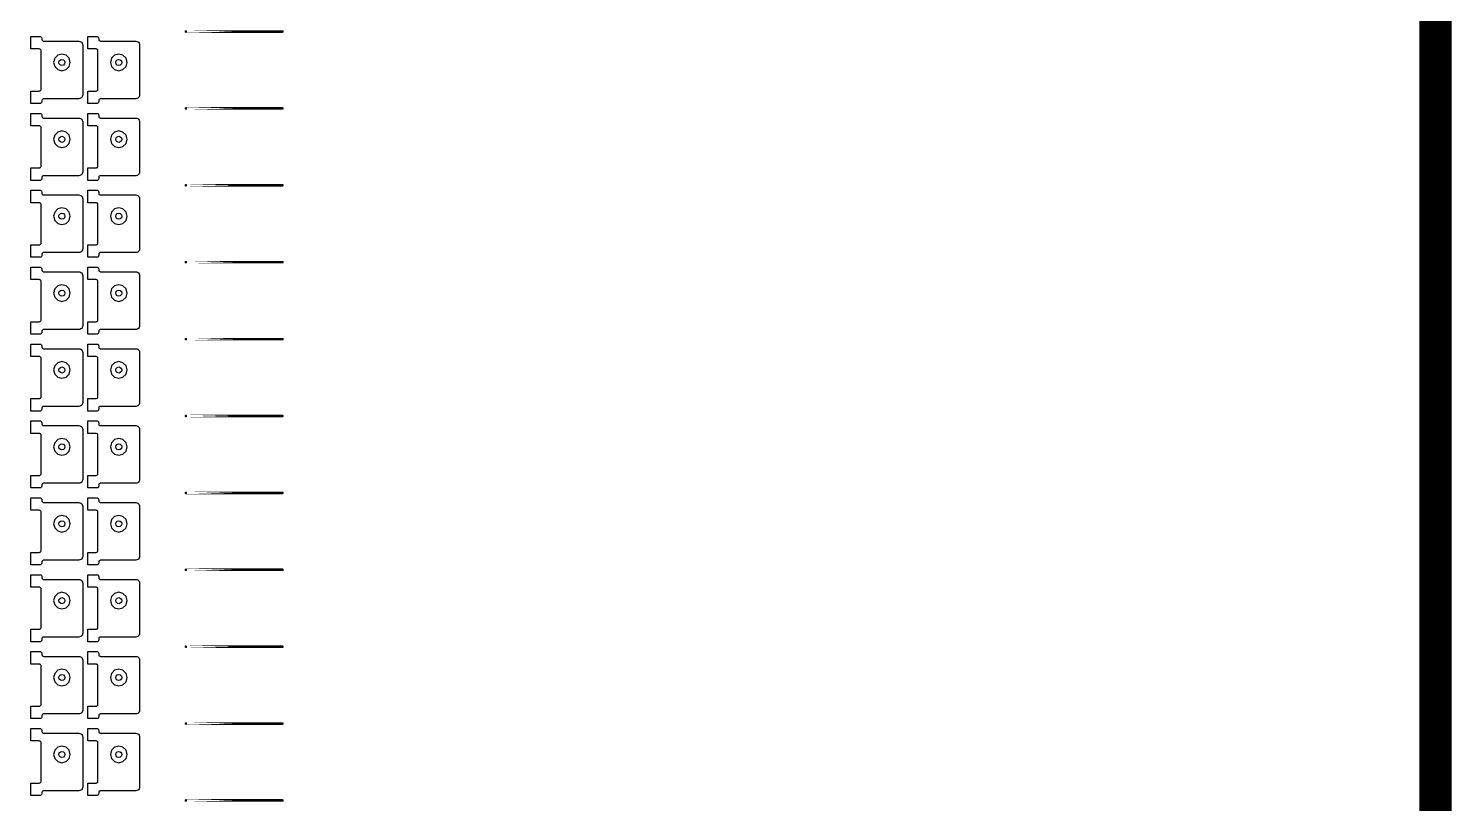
# Model space of a CAD drawing. Extents: x 11 to 212, y 11 to 212.
# Drawn here: x 167.51 to 211.7, y 111.1 to 135.18 of the extents above; entities that cross this region are included whole.
import ezdxf

# ---------------------------------------------------------------- set-up
doc = ezdxf.new("R2010")
doc.units = 0
doc.layers.get('0').update_dxf_attribs({"linetype": 'continuous'})
doc.layers.add('G', color=7, linetype='continuous')

# ---------------------------------------------------------------- blocks, each defined once
blk = doc.blocks.new('cutlineendpoint')
at = {"const_width": 0.04}
blk.add_lwpolyline([(-0.02, 0, 1), (0.02, 0, 1)], format="xyb", close=True, dxfattribs=at)

msp = doc.modelspace()

# ---------------------------------------------------------------- linework, layer by layer
at = {"layer": 'G'}
for points, const_width in [([(11.2, 211.2), (211.2, 211.2), (211.2, 11.2), (11.2, 11.2)], 1), ([(172.4, 135.082), (175.4, 135.082)], 0.08), ([(172.4, 132.694), (175.4, 132.694)], 0.08), ([(172.4, 130.306), (175.4, 130.306)], 0.08), ([(172.4, 127.918), (175.4, 127.918)], 0.08), ([(172.4, 125.529), (175.4, 125.529)], 0.08), ([(172.4, 123.141), (175.4, 123.141)], 0.08), ([(172.4, 120.753), (175.4, 120.753)], 0.08), ([(172.4, 118.365), (175.4, 118.365)], 0.08), ([(172.4, 115.976), (175.4, 115.976)], 0.08), ([(172.4, 113.588), (175.4, 113.588)], 0.08), ([(172.4, 111.2), (175.4, 111.2)], 0.08)]:
    msp.add_lwpolyline(points, close=True, dxfattribs=dict(at, const_width=const_width))
for points in [[(167.847, 133.235), (167.862, 133.237), (167.876, 133.243), (167.889, 133.253), (167.898, 133.265), (167.904, 133.279), (167.906, 133.294), (167.906, 134.482), (167.904, 134.498), (167.898, 134.512), (167.889, 134.524), (167.876, 134.533), (167.862, 134.539), (167.847, 134.541), (167.591, 134.541), (167.591, 134.929), (167.871, 134.929), (167.886, 134.927), (167.9, 134.922), (167.912, 134.912), (167.922, 134.9), (167.927, 134.886), (167.929, 134.871), (167.929, 134.841), (167.931, 134.826), (167.937, 134.812), (167.947, 134.8), (167.959, 134.79), (167.973, 134.784), (167.988, 134.782), (169.082, 134.782), (169.113, 134.778), (169.141, 134.767), (169.166, 134.748), (169.184, 134.724), (169.196, 134.695), (169.2, 134.665), (169.2, 133.112), (169.196, 133.081), (169.184, 133.053), (169.166, 133.029), (169.141, 133.01), (169.113, 132.998), (169.082, 132.994), (167.988, 132.994), (167.973, 132.992), (167.959, 132.986), (167.947, 132.977), (167.937, 132.965), (167.931, 132.951), (167.929, 132.935), (167.929, 132.906), (167.927, 132.891), (167.922, 132.876), (167.912, 132.864), (167.9, 132.855), (167.886, 132.849), (167.871, 132.847), (167.591, 132.847), (167.591, 133.235)], [(169.612, 133.235), (169.627, 133.237), (169.641, 133.243), (169.653, 133.253), (169.663, 133.265), (169.669, 133.279), (169.671, 133.294), (169.671, 134.482), (169.669, 134.498), (169.663, 134.512), (169.653, 134.524), (169.641, 134.533), (169.627, 134.539), (169.612, 134.541), (169.355, 134.541), (169.355, 134.929), (169.635, 134.929), (169.651, 134.927), (169.665, 134.922), (169.677, 134.912), (169.686, 134.9), (169.692, 134.886), (169.694, 134.871), (169.694, 134.841), (169.696, 134.826), (169.702, 134.812), (169.711, 134.8), (169.724, 134.79), (169.738, 134.784), (169.753, 134.782), (170.847, 134.782), (170.878, 134.778), (170.906, 134.767), (170.93, 134.748), (170.949, 134.724), (170.961, 134.695), (170.965, 134.665), (170.965, 133.112), (170.961, 133.081), (170.949, 133.053), (170.93, 133.029), (170.906, 133.01), (170.878, 132.998), (170.847, 132.994), (169.753, 132.994), (169.738, 132.992), (169.724, 132.986), (169.711, 132.977), (169.702, 132.965), (169.696, 132.951), (169.694, 132.935), (169.694, 132.906), (169.692, 132.891), (169.686, 132.876), (169.677, 132.864), (169.665, 132.855), (169.651, 132.849), (169.635, 132.847), (169.355, 132.847), (169.355, 133.235)], [(168.777, 133.994), (168.812, 134.124), (168.777, 134.253), (168.682, 134.348), (168.553, 134.382), (168.424, 134.348), (168.329, 134.253), (168.294, 134.124), (168.329, 133.994), (168.424, 133.899), (168.553, 133.865), (168.682, 133.899)], [(170.542, 133.994), (170.576, 134.124), (170.542, 134.253), (170.447, 134.348), (170.318, 134.382), (170.188, 134.348), (170.093, 134.253), (170.059, 134.124), (170.093, 133.994), (170.188, 133.899), (170.318, 133.865), (170.447, 133.899)], [(168.647, 134.124), (168.634, 134.076), (168.6, 134.042), (168.553, 134.029), (168.506, 134.042), (168.471, 134.076), (168.459, 134.124), (168.471, 134.171), (168.506, 134.205), (168.553, 134.218), (168.6, 134.205), (168.634, 134.171)], [(170.412, 134.124), (170.399, 134.076), (170.365, 134.042), (170.318, 134.029), (170.271, 134.042), (170.236, 134.076), (170.224, 134.124), (170.236, 134.171), (170.271, 134.205), (170.318, 134.218), (170.365, 134.205), (170.399, 134.171)], [(167.847, 130.847), (167.862, 130.849), (167.876, 130.855), (167.889, 130.864), (167.898, 130.876), (167.904, 130.891), (167.906, 130.906), (167.906, 132.094), (167.904, 132.109), (167.898, 132.124), (167.889, 132.136), (167.876, 132.145), (167.862, 132.151), (167.847, 132.153), (167.591, 132.153), (167.591, 132.541), (167.871, 132.541), (167.886, 132.539), (167.9, 132.533), (167.912, 132.524), (167.922, 132.512), (167.927, 132.498), (167.929, 132.482), (167.929, 132.453), (167.931, 132.438), (167.937, 132.424), (167.947, 132.411), (167.959, 132.402), (167.973, 132.396), (167.988, 132.394), (169.082, 132.394), (169.113, 132.39), (169.141, 132.378), (169.166, 132.36), (169.184, 132.335), (169.196, 132.307), (169.2, 132.276), (169.2, 130.724), (169.196, 130.693), (169.184, 130.665), (169.166, 130.64), (169.141, 130.622), (169.113, 130.61), (169.082, 130.606), (167.988, 130.606), (167.973, 130.604), (167.959, 130.598), (167.947, 130.589), (167.937, 130.576), (167.931, 130.562), (167.929, 130.547), (167.929, 130.518), (167.927, 130.502), (167.922, 130.488), (167.912, 130.476), (167.9, 130.467), (167.886, 130.461), (167.871, 130.459), (167.591, 130.459), (167.591, 130.847)], [(169.612, 130.847), (169.627, 130.849), (169.641, 130.855), (169.653, 130.864), (169.663, 130.876), (169.669, 130.891), (169.671, 130.906), (169.671, 132.094), (169.669, 132.109), (169.663, 132.124), (169.653, 132.136), (169.641, 132.145), (169.627, 132.151), (169.612, 132.153), (169.355, 132.153), (169.355, 132.541), (169.635, 132.541), (169.651, 132.539), (169.665, 132.533), (169.677, 132.524), (169.686, 132.512), (169.692, 132.498), (169.694, 132.482), (169.694, 132.453), (169.696, 132.438), (169.702, 132.424), (169.711, 132.411), (169.724, 132.402), (169.738, 132.396), (169.753, 132.394), (170.847, 132.394), (170.878, 132.39), (170.906, 132.378), (170.93, 132.36), (170.949, 132.335), (170.961, 132.307), (170.965, 132.276), (170.965, 130.724), (170.961, 130.693), (170.949, 130.665), (170.93, 130.64), (170.906, 130.622), (170.878, 130.61), (170.847, 130.606), (169.753, 130.606), (169.738, 130.604), (169.724, 130.598), (169.711, 130.589), (169.702, 130.576), (169.696, 130.562), (169.694, 130.547), (169.694, 130.518), (169.692, 130.502), (169.686, 130.488), (169.677, 130.476), (169.665, 130.467), (169.651, 130.461), (169.635, 130.459), (169.355, 130.459), (169.355, 130.847)], [(168.777, 131.606), (168.812, 131.735), (168.777, 131.865), (168.682, 131.959), (168.553, 131.994), (168.424, 131.959), (168.329, 131.865), (168.294, 131.735), (168.329, 131.606), (168.424, 131.511), (168.553, 131.476), (168.682, 131.511)], [(168.647, 131.735), (168.634, 131.688), (168.6, 131.654), (168.553, 131.641), (168.506, 131.654), (168.471, 131.688), (168.459, 131.735), (168.471, 131.782), (168.506, 131.817), (168.553, 131.829), (168.6, 131.817), (168.634, 131.782)], [(170.542, 131.606), (170.576, 131.735), (170.542, 131.865), (170.447, 131.959), (170.318, 131.994), (170.188, 131.959), (170.093, 131.865), (170.059, 131.735), (170.093, 131.606), (170.188, 131.511), (170.318, 131.476), (170.447, 131.511)], [(170.412, 131.735), (170.399, 131.688), (170.365, 131.654), (170.318, 131.641), (170.271, 131.654), (170.236, 131.688), (170.224, 131.735), (170.236, 131.782), (170.271, 131.817), (170.318, 131.829), (170.365, 131.817), (170.399, 131.782)], [(167.847, 128.459), (167.862, 128.461), (167.876, 128.467), (167.889, 128.476), (167.898, 128.488), (167.904, 128.502), (167.906, 128.518), (167.906, 129.706), (167.904, 129.721), (167.898, 129.735), (167.889, 129.747), (167.876, 129.757), (167.862, 129.763), (167.847, 129.765), (167.591, 129.765), (167.591, 130.153), (167.871, 130.153), (167.886, 130.151), (167.9, 130.145), (167.912, 130.136), (167.922, 130.124), (167.927, 130.109), (167.929, 130.094), (167.929, 130.065), (167.931, 130.049), (167.937, 130.035), (167.947, 130.023), (167.959, 130.014), (167.973, 130.008), (167.988, 130.006), (169.082, 130.006), (169.113, 130.002), (169.141, 129.99), (169.166, 129.971), (169.184, 129.947), (169.196, 129.919), (169.2, 129.888), (169.2, 128.335), (169.196, 128.305), (169.184, 128.276), (169.166, 128.252), (169.141, 128.233), (169.113, 128.222), (169.082, 128.218), (167.988, 128.218), (167.973, 128.216), (167.959, 128.21), (167.947, 128.2), (167.937, 128.188), (167.931, 128.174), (167.929, 128.159), (167.929, 128.129), (167.927, 128.114), (167.922, 128.1), (167.912, 128.088), (167.9, 128.078), (167.886, 128.073), (167.871, 128.071), (167.591, 128.071), (167.591, 128.459)], [(169.612, 128.459), (169.627, 128.461), (169.641, 128.467), (169.653, 128.476), (169.663, 128.488), (169.669, 128.502), (169.671, 128.518), (169.671, 129.706), (169.669, 129.721), (169.663, 129.735), (169.653, 129.747), (169.641, 129.757), (169.627, 129.763), (169.612, 129.765), (169.355, 129.765), (169.355, 130.153), (169.635, 130.153), (169.651, 130.151), (169.665, 130.145), (169.677, 130.136), (169.686, 130.124), (169.692, 130.109), (169.694, 130.094), (169.694, 130.065), (169.696, 130.049), (169.702, 130.035), (169.711, 130.023), (169.724, 130.014), (169.738, 130.008), (169.753, 130.006), (170.847, 130.006), (170.878, 130.002), (170.906, 129.99), (170.93, 129.971), (170.949, 129.947), (170.961, 129.919), (170.965, 129.888), (170.965, 128.335), (170.961, 128.305), (170.949, 128.276), (170.93, 128.252), (170.906, 128.233), (170.878, 128.222), (170.847, 128.218), (169.753, 128.218), (169.738, 128.216), (169.724, 128.21), (169.711, 128.2), (169.702, 128.188), (169.696, 128.174), (169.694, 128.159), (169.694, 128.129), (169.692, 128.114), (169.686, 128.1), (169.677, 128.088), (169.665, 128.078), (169.651, 128.073), (169.635, 128.071), (169.355, 128.071), (169.355, 128.459)], [(168.777, 129.218), (168.812, 129.347), (168.777, 129.476), (168.682, 129.571), (168.553, 129.606), (168.424, 129.571), (168.329, 129.476), (168.294, 129.347), (168.329, 129.218), (168.424, 129.123), (168.553, 129.088), (168.682, 129.123)], [(170.542, 129.218), (170.576, 129.347), (170.542, 129.476), (170.447, 129.571), (170.318, 129.606), (170.188, 129.571), (170.093, 129.476), (170.059, 129.347), (170.093, 129.218), (170.188, 129.123), (170.318, 129.088), (170.447, 129.123)], [(168.647, 129.347), (168.634, 129.3), (168.6, 129.266), (168.553, 129.253), (168.506, 129.266), (168.471, 129.3), (168.459, 129.347), (168.471, 129.394), (168.506, 129.429), (168.553, 129.441), (168.6, 129.429), (168.634, 129.394)], [(170.412, 129.347), (170.399, 129.3), (170.365, 129.266), (170.318, 129.253), (170.271, 129.266), (170.236, 129.3), (170.224, 129.347), (170.236, 129.394), (170.271, 129.429), (170.318, 129.441), (170.365, 129.429), (170.399, 129.394)], [(167.847, 126.071), (167.862, 126.073), (167.876, 126.078), (167.889, 126.088), (167.898, 126.1), (167.904, 126.114), (167.906, 126.129), (167.906, 127.318), (167.904, 127.333), (167.898, 127.347), (167.889, 127.359), (167.876, 127.369), (167.862, 127.374), (167.847, 127.376), (167.591, 127.376), (167.591, 127.765), (167.871, 127.765), (167.886, 127.763), (167.9, 127.757), (167.912, 127.747), (167.922, 127.735), (167.927, 127.721), (167.929, 127.706), (167.929, 127.676), (167.931, 127.661), (167.937, 127.647), (167.947, 127.635), (167.959, 127.626), (167.973, 127.62), (167.988, 127.618), (169.082, 127.618), (169.113, 127.614), (169.141, 127.602), (169.166, 127.583), (169.184, 127.559), (169.196, 127.53), (169.2, 127.5), (169.2, 125.947), (169.196, 125.917), (169.184, 125.888), (169.166, 125.864), (169.141, 125.845), (169.113, 125.833), (169.082, 125.829), (167.988, 125.829), (167.973, 125.827), (167.959, 125.822), (167.947, 125.812), (167.937, 125.8), (167.931, 125.786), (167.929, 125.771), (167.929, 125.741), (167.927, 125.726), (167.922, 125.712), (167.912, 125.7), (167.9, 125.69), (167.886, 125.684), (167.871, 125.682), (167.591, 125.682), (167.591, 126.071)], [(169.612, 126.071), (169.627, 126.073), (169.641, 126.078), (169.653, 126.088), (169.663, 126.1), (169.669, 126.114), (169.671, 126.129), (169.671, 127.318), (169.669, 127.333), (169.663, 127.347), (169.653, 127.359), (169.641, 127.369), (169.627, 127.374), (169.612, 127.376), (169.355, 127.376), (169.355, 127.765), (169.635, 127.765), (169.651, 127.763), (169.665, 127.757), (169.677, 127.747), (169.686, 127.735), (169.692, 127.721), (169.694, 127.706), (169.694, 127.676), (169.696, 127.661), (169.702, 127.647), (169.711, 127.635), (169.724, 127.626), (169.738, 127.62), (169.753, 127.618), (170.847, 127.618), (170.878, 127.614), (170.906, 127.602), (170.93, 127.583), (170.949, 127.559), (170.961, 127.53), (170.965, 127.5), (170.965, 125.947), (170.961, 125.917), (170.949, 125.888), (170.93, 125.864), (170.906, 125.845), (170.878, 125.833), (170.847, 125.829), (169.753, 125.829), (169.738, 125.827), (169.724, 125.822), (169.711, 125.812), (169.702, 125.8), (169.696, 125.786), (169.694, 125.771), (169.694, 125.741), (169.692, 125.726), (169.686, 125.712), (169.677, 125.7), (169.665, 125.69), (169.651, 125.684), (169.635, 125.682), (169.355, 125.682), (169.355, 126.071)], [(168.777, 126.829), (168.812, 126.959), (168.777, 127.088), (168.682, 127.183), (168.553, 127.218), (168.424, 127.183), (168.329, 127.088), (168.294, 126.959), (168.329, 126.829), (168.424, 126.735), (168.553, 126.7), (168.682, 126.735)], [(168.647, 126.959), (168.634, 126.912), (168.6, 126.877), (168.553, 126.865), (168.506, 126.877), (168.471, 126.912), (168.459, 126.959), (168.471, 127.006), (168.506, 127.04), (168.553, 127.053), (168.6, 127.04), (168.634, 127.006)], [(170.542, 126.829), (170.576, 126.959), (170.542, 127.088), (170.447, 127.183), (170.318, 127.218), (170.188, 127.183), (170.093, 127.088), (170.059, 126.959), (170.093, 126.829), (170.188, 126.735), (170.318, 126.7), (170.447, 126.735)], [(170.412, 126.959), (170.399, 126.912), (170.365, 126.877), (170.318, 126.865), (170.271, 126.877), (170.236, 126.912), (170.224, 126.959), (170.236, 127.006), (170.271, 127.04), (170.318, 127.053), (170.365, 127.04), (170.399, 127.006)], [(167.847, 123.682), (167.862, 123.684), (167.876, 123.69), (167.889, 123.7), (167.898, 123.712), (167.904, 123.726), (167.906, 123.741), (167.906, 124.929), (167.904, 124.945), (167.898, 124.959), (167.889, 124.971), (167.876, 124.98), (167.862, 124.986), (167.847, 124.988), (167.591, 124.988), (167.591, 125.376), (167.871, 125.376), (167.886, 125.374), (167.9, 125.369), (167.912, 125.359), (167.922, 125.347), (167.927, 125.333), (167.929, 125.318), (167.929, 125.288), (167.931, 125.273), (167.937, 125.259), (167.947, 125.247), (167.959, 125.237), (167.973, 125.231), (167.988, 125.229), (169.082, 125.229), (169.113, 125.225), (169.141, 125.214), (169.166, 125.195), (169.184, 125.171), (169.196, 125.142), (169.2, 125.112), (169.2, 123.559), (169.196, 123.528), (169.184, 123.5), (169.166, 123.476), (169.141, 123.457), (169.113, 123.445), (169.082, 123.441), (167.988, 123.441), (167.973, 123.439), (167.959, 123.433), (167.947, 123.424), (167.937, 123.412), (167.931, 123.398), (167.929, 123.382), (167.929, 123.353), (167.927, 123.338), (167.922, 123.324), (167.912, 123.311), (167.9, 123.302), (167.886, 123.296), (167.871, 123.294), (167.591, 123.294), (167.591, 123.682)], [(169.612, 123.682), (169.627, 123.684), (169.641, 123.69), (169.653, 123.7), (169.663, 123.712), (169.669, 123.726), (169.671, 123.741), (169.671, 124.929), (169.669, 124.945), (169.663, 124.959), (169.653, 124.971), (169.641, 124.98), (169.627, 124.986), (169.612, 124.988), (169.355, 124.988), (169.355, 125.376), (169.635, 125.376), (169.651, 125.374), (169.665, 125.369), (169.677, 125.359), (169.686, 125.347), (169.692, 125.333), (169.694, 125.318), (169.694, 125.288), (169.696, 125.273), (169.702, 125.259), (169.711, 125.247), (169.724, 125.237), (169.738, 125.231), (169.753, 125.229), (170.847, 125.229), (170.878, 125.225), (170.906, 125.214), (170.93, 125.195), (170.949, 125.171), (170.961, 125.142), (170.965, 125.112), (170.965, 123.559), (170.961, 123.528), (170.949, 123.5), (170.93, 123.476), (170.906, 123.457), (170.878, 123.445), (170.847, 123.441), (169.753, 123.441), (169.738, 123.439), (169.724, 123.433), (169.711, 123.424), (169.702, 123.412), (169.696, 123.398), (169.694, 123.382), (169.694, 123.353), (169.692, 123.338), (169.686, 123.324), (169.677, 123.311), (169.665, 123.302), (169.651, 123.296), (169.635, 123.294), (169.355, 123.294), (169.355, 123.682)], [(168.777, 124.441), (168.812, 124.571), (168.777, 124.7), (168.682, 124.795), (168.553, 124.829), (168.424, 124.795), (168.329, 124.7), (168.294, 124.571), (168.329, 124.441), (168.424, 124.346), (168.553, 124.312), (168.682, 124.346)], [(168.647, 124.571), (168.634, 124.524), (168.6, 124.489), (168.553, 124.476), (168.506, 124.489), (168.471, 124.524), (168.459, 124.571), (168.471, 124.618), (168.506, 124.652), (168.553, 124.665), (168.6, 124.652), (168.634, 124.618)], [(170.542, 124.441), (170.576, 124.571), (170.542, 124.7), (170.447, 124.795), (170.318, 124.829), (170.188, 124.795), (170.093, 124.7), (170.059, 124.571), (170.093, 124.441), (170.188, 124.346), (170.318, 124.312), (170.447, 124.346)], [(170.412, 124.571), (170.399, 124.524), (170.365, 124.489), (170.318, 124.476), (170.271, 124.489), (170.236, 124.524), (170.224, 124.571), (170.236, 124.618), (170.271, 124.652), (170.318, 124.665), (170.365, 124.652), (170.399, 124.618)], [(167.847, 121.294), (167.862, 121.296), (167.876, 121.302), (167.889, 121.311), (167.898, 121.324), (167.904, 121.338), (167.906, 121.353), (167.906, 122.541), (167.904, 122.556), (167.898, 122.571), (167.889, 122.583), (167.876, 122.592), (167.862, 122.598), (167.847, 122.6), (167.591, 122.6), (167.591, 122.988), (167.871, 122.988), (167.886, 122.986), (167.9, 122.98), (167.912, 122.971), (167.922, 122.959), (167.927, 122.945), (167.929, 122.929), (167.929, 122.9), (167.931, 122.885), (167.937, 122.871), (167.947, 122.858), (167.959, 122.849), (167.973, 122.843), (167.988, 122.841), (169.082, 122.841), (169.113, 122.837), (169.141, 122.825), (169.166, 122.807), (169.184, 122.782), (169.196, 122.754), (169.2, 122.724), (169.2, 121.171), (169.196, 121.14), (169.184, 121.112), (169.166, 121.087), (169.141, 121.069), (169.113, 121.057), (169.082, 121.053), (167.988, 121.053), (167.973, 121.051), (167.959, 121.045), (167.947, 121.036), (167.937, 121.024), (167.931, 121.009), (167.929, 120.994), (167.929, 120.965), (167.927, 120.949), (167.922, 120.935), (167.912, 120.923), (167.9, 120.914), (167.886, 120.908), (167.871, 120.906), (167.591, 120.906), (167.591, 121.294)], [(169.612, 121.294), (169.627, 121.296), (169.641, 121.302), (169.653, 121.311), (169.663, 121.324), (169.669, 121.338), (169.671, 121.353), (169.671, 122.541), (169.669, 122.556), (169.663, 122.571), (169.653, 122.583), (169.641, 122.592), (169.627, 122.598), (169.612, 122.6), (169.355, 122.6), (169.355, 122.988), (169.635, 122.988), (169.651, 122.986), (169.665, 122.98), (169.677, 122.971), (169.686, 122.959), (169.692, 122.945), (169.694, 122.929), (169.694, 122.9), (169.696, 122.885), (169.702, 122.871), (169.711, 122.858), (169.724, 122.849), (169.738, 122.843), (169.753, 122.841), (170.847, 122.841), (170.878, 122.837), (170.906, 122.825), (170.93, 122.807), (170.949, 122.782), (170.961, 122.754), (170.965, 122.724), (170.965, 121.171), (170.961, 121.14), (170.949, 121.112), (170.93, 121.087), (170.906, 121.069), (170.878, 121.057), (170.847, 121.053), (169.753, 121.053), (169.738, 121.051), (169.724, 121.045), (169.711, 121.036), (169.702, 121.024), (169.696, 121.009), (169.694, 120.994), (169.694, 120.965), (169.692, 120.949), (169.686, 120.935), (169.677, 120.923), (169.665, 120.914), (169.651, 120.908), (169.635, 120.906), (169.355, 120.906), (169.355, 121.294)], [(168.777, 122.053), (168.812, 122.182), (168.777, 122.312), (168.682, 122.407), (168.553, 122.441), (168.424, 122.407), (168.329, 122.312), (168.294, 122.182), (168.329, 122.053), (168.424, 121.958), (168.553, 121.924), (168.682, 121.958)], [(170.542, 122.053), (170.576, 122.182), (170.542, 122.312), (170.447, 122.407), (170.318, 122.441), (170.188, 122.407), (170.093, 122.312), (170.059, 122.182), (170.093, 122.053), (170.188, 121.958), (170.318, 121.924), (170.447, 121.958)], [(168.647, 122.182), (168.634, 122.135), (168.6, 122.101), (168.553, 122.088), (168.506, 122.101), (168.471, 122.135), (168.459, 122.182), (168.471, 122.229), (168.506, 122.264), (168.553, 122.276), (168.6, 122.264), (168.634, 122.229)], [(170.412, 122.182), (170.399, 122.135), (170.365, 122.101), (170.318, 122.088), (170.271, 122.101), (170.236, 122.135), (170.224, 122.182), (170.236, 122.229), (170.271, 122.264), (170.318, 122.276), (170.365, 122.264), (170.399, 122.229)], [(167.847, 118.906), (167.862, 118.908), (167.876, 118.914), (167.889, 118.923), (167.898, 118.935), (167.904, 118.949), (167.906, 118.965), (167.906, 120.153), (167.904, 120.168), (167.898, 120.182), (167.889, 120.195), (167.876, 120.204), (167.862, 120.21), (167.847, 120.212), (167.591, 120.212), (167.591, 120.6), (167.871, 120.6), (167.886, 120.598), (167.9, 120.592), (167.912, 120.583), (167.922, 120.571), (167.927, 120.556), (167.929, 120.541), (167.929, 120.512), (167.931, 120.497), (167.937, 120.482), (167.947, 120.47), (167.959, 120.461), (167.973, 120.455), (167.988, 120.453), (169.082, 120.453), (169.113, 120.449), (169.141, 120.437), (169.166, 120.418), (169.184, 120.394), (169.196, 120.366), (169.2, 120.335), (169.2, 118.782), (169.196, 118.752), (169.184, 118.724), (169.166, 118.699), (169.141, 118.68), (169.113, 118.669), (169.082, 118.665), (167.988, 118.665), (167.973, 118.663), (167.959, 118.657), (167.947, 118.647), (167.937, 118.635), (167.931, 118.621), (167.929, 118.606), (167.929, 118.576), (167.927, 118.561), (167.922, 118.547), (167.912, 118.535), (167.9, 118.526), (167.886, 118.52), (167.871, 118.518), (167.591, 118.518), (167.591, 118.906)], [(169.612, 118.906), (169.627, 118.908), (169.641, 118.914), (169.653, 118.923), (169.663, 118.935), (169.669, 118.949), (169.671, 118.965), (169.671, 120.153), (169.669, 120.168), (169.663, 120.182), (169.653, 120.195), (169.641, 120.204), (169.627, 120.21), (169.612, 120.212), (169.355, 120.212), (169.355, 120.6), (169.635, 120.6), (169.651, 120.598), (169.665, 120.592), (169.677, 120.583), (169.686, 120.571), (169.692, 120.556), (169.694, 120.541), (169.694, 120.512), (169.696, 120.497), (169.702, 120.482), (169.711, 120.47), (169.724, 120.461), (169.738, 120.455), (169.753, 120.453), (170.847, 120.453), (170.878, 120.449), (170.906, 120.437), (170.93, 120.418), (170.949, 120.394), (170.961, 120.366), (170.965, 120.335), (170.965, 118.782), (170.961, 118.752), (170.949, 118.724), (170.93, 118.699), (170.906, 118.68), (170.878, 118.669), (170.847, 118.665), (169.753, 118.665), (169.738, 118.663), (169.724, 118.657), (169.711, 118.647), (169.702, 118.635), (169.696, 118.621), (169.694, 118.606), (169.694, 118.576), (169.692, 118.561), (169.686, 118.547), (169.677, 118.535), (169.665, 118.526), (169.651, 118.52), (169.635, 118.518), (169.355, 118.518), (169.355, 118.906)], [(168.777, 119.665), (168.812, 119.794), (168.777, 119.924), (168.682, 120.018), (168.553, 120.053), (168.424, 120.018), (168.329, 119.924), (168.294, 119.794), (168.329, 119.665), (168.424, 119.57), (168.553, 119.535), (168.682, 119.57)], [(168.647, 119.794), (168.634, 119.747), (168.6, 119.713), (168.553, 119.7), (168.506, 119.713), (168.471, 119.747), (168.459, 119.794), (168.471, 119.841), (168.506, 119.876), (168.553, 119.888), (168.6, 119.876), (168.634, 119.841)], [(170.542, 119.665), (170.576, 119.794), (170.542, 119.924), (170.447, 120.018), (170.318, 120.053), (170.188, 120.018), (170.093, 119.924), (170.059, 119.794), (170.093, 119.665), (170.188, 119.57), (170.318, 119.535), (170.447, 119.57)], [(170.412, 119.794), (170.399, 119.747), (170.365, 119.713), (170.318, 119.7), (170.271, 119.713), (170.236, 119.747), (170.224, 119.794), (170.236, 119.841), (170.271, 119.876), (170.318, 119.888), (170.365, 119.876), (170.399, 119.841)], [(167.847, 116.518), (167.862, 116.52), (167.876, 116.526), (167.889, 116.535), (167.898, 116.547), (167.904, 116.561), (167.906, 116.576), (167.906, 117.765), (167.904, 117.78), (167.898, 117.794), (167.889, 117.806), (167.876, 117.816), (167.862, 117.822), (167.847, 117.824), (167.591, 117.824), (167.591, 118.212), (167.871, 118.212), (167.886, 118.21), (167.9, 118.204), (167.912, 118.195), (167.922, 118.182), (167.927, 118.168), (167.929, 118.153), (167.929, 118.124), (167.931, 118.108), (167.937, 118.094), (167.947, 118.082), (167.959, 118.073), (167.973, 118.067), (167.988, 118.065), (169.082, 118.065), (169.113, 118.061), (169.141, 118.049), (169.166, 118.03), (169.184, 118.006), (169.196, 117.978), (169.2, 117.947), (169.2, 116.394), (169.196, 116.364), (169.184, 116.335), (169.166, 116.311), (169.141, 116.292), (169.113, 116.28), (169.082, 116.276), (167.988, 116.276), (167.973, 116.274), (167.959, 116.269), (167.947, 116.259), (167.937, 116.247), (167.931, 116.233), (167.929, 116.218), (167.929, 116.188), (167.927, 116.173), (167.922, 116.159), (167.912, 116.147), (167.9, 116.137), (167.886, 116.131), (167.871, 116.129), (167.591, 116.129), (167.591, 116.518)], [(169.612, 116.518), (169.627, 116.52), (169.641, 116.526), (169.653, 116.535), (169.663, 116.547), (169.669, 116.561), (169.671, 116.576), (169.671, 117.765), (169.669, 117.78), (169.663, 117.794), (169.653, 117.806), (169.641, 117.816), (169.627, 117.822), (169.612, 117.824), (169.355, 117.824), (169.355, 118.212), (169.635, 118.212), (169.651, 118.21), (169.665, 118.204), (169.677, 118.195), (169.686, 118.182), (169.692, 118.168), (169.694, 118.153), (169.694, 118.124), (169.696, 118.108), (169.702, 118.094), (169.711, 118.082), (169.724, 118.073), (169.738, 118.067), (169.753, 118.065), (170.847, 118.065), (170.878, 118.061), (170.906, 118.049), (170.93, 118.03), (170.949, 118.006), (170.961, 117.978), (170.965, 117.947), (170.965, 116.394), (170.961, 116.364), (170.949, 116.335), (170.93, 116.311), (170.906, 116.292), (170.878, 116.28), (170.847, 116.276), (169.753, 116.276), (169.738, 116.274), (169.724, 116.269), (169.711, 116.259), (169.702, 116.247), (169.696, 116.233), (169.694, 116.218), (169.694, 116.188), (169.692, 116.173), (169.686, 116.159), (169.677, 116.147), (169.665, 116.137), (169.651, 116.131), (169.635, 116.129), (169.355, 116.129), (169.355, 116.518)], [(168.777, 117.276), (168.812, 117.406), (168.777, 117.535), (168.682, 117.63), (168.553, 117.665), (168.424, 117.63), (168.329, 117.535), (168.294, 117.406), (168.329, 117.276), (168.424, 117.182), (168.553, 117.147), (168.682, 117.182)], [(170.542, 117.276), (170.576, 117.406), (170.542, 117.535), (170.447, 117.63), (170.318, 117.665), (170.188, 117.63), (170.093, 117.535), (170.059, 117.406), (170.093, 117.276), (170.188, 117.182), (170.318, 117.147), (170.447, 117.182)], [(168.647, 117.406), (168.634, 117.359), (168.6, 117.324), (168.553, 117.312), (168.506, 117.324), (168.471, 117.359), (168.459, 117.406), (168.471, 117.453), (168.506, 117.487), (168.553, 117.5), (168.6, 117.487), (168.634, 117.453)], [(170.412, 117.406), (170.399, 117.359), (170.365, 117.324), (170.318, 117.312), (170.271, 117.324), (170.236, 117.359), (170.224, 117.406), (170.236, 117.453), (170.271, 117.487), (170.318, 117.5), (170.365, 117.487), (170.399, 117.453)], [(167.847, 114.129), (167.862, 114.131), (167.876, 114.137), (167.889, 114.147), (167.898, 114.159), (167.904, 114.173), (167.906, 114.188), (167.906, 115.376), (167.904, 115.392), (167.898, 115.406), (167.889, 115.418), (167.876, 115.427), (167.862, 115.433), (167.847, 115.435), (167.591, 115.435), (167.591, 115.824), (167.871, 115.824), (167.886, 115.822), (167.9, 115.816), (167.912, 115.806), (167.922, 115.794), (167.927, 115.78), (167.929, 115.765), (167.929, 115.735), (167.931, 115.72), (167.937, 115.706), (167.947, 115.694), (167.959, 115.684), (167.973, 115.678), (167.988, 115.676), (169.082, 115.676), (169.113, 115.672), (169.141, 115.661), (169.166, 115.642), (169.184, 115.618), (169.196, 115.589), (169.2, 115.559), (169.2, 114.006), (169.196, 113.975), (169.184, 113.947), (169.166, 113.923), (169.141, 113.904), (169.113, 113.892), (169.082, 113.888), (167.988, 113.888), (167.973, 113.886), (167.959, 113.88), (167.947, 113.871), (167.937, 113.859), (167.931, 113.845), (167.929, 113.829), (167.929, 113.8), (167.927, 113.785), (167.922, 113.771), (167.912, 113.758), (167.9, 113.749), (167.886, 113.743), (167.871, 113.741), (167.591, 113.741), (167.591, 114.129)], [(169.612, 114.129), (169.627, 114.131), (169.641, 114.137), (169.653, 114.147), (169.663, 114.159), (169.669, 114.173), (169.671, 114.188), (169.671, 115.376), (169.669, 115.392), (169.663, 115.406), (169.653, 115.418), (169.641, 115.427), (169.627, 115.433), (169.612, 115.435), (169.355, 115.435), (169.355, 115.824), (169.635, 115.824), (169.651, 115.822), (169.665, 115.816), (169.677, 115.806), (169.686, 115.794), (169.692, 115.78), (169.694, 115.765), (169.694, 115.735), (169.696, 115.72), (169.702, 115.706), (169.711, 115.694), (169.724, 115.684), (169.738, 115.678), (169.753, 115.676), (170.847, 115.676), (170.878, 115.672), (170.906, 115.661), (170.93, 115.642), (170.949, 115.618), (170.961, 115.589), (170.965, 115.559), (170.965, 114.006), (170.961, 113.975), (170.949, 113.947), (170.93, 113.923), (170.906, 113.904), (170.878, 113.892), (170.847, 113.888), (169.753, 113.888), (169.738, 113.886), (169.724, 113.88), (169.711, 113.871), (169.702, 113.859), (169.696, 113.845), (169.694, 113.829), (169.694, 113.8), (169.692, 113.785), (169.686, 113.771), (169.677, 113.758), (169.665, 113.749), (169.651, 113.743), (169.635, 113.741), (169.355, 113.741), (169.355, 114.129)], [(168.777, 114.888), (168.812, 115.018), (168.777, 115.147), (168.682, 115.242), (168.553, 115.276), (168.424, 115.242), (168.329, 115.147), (168.294, 115.018), (168.329, 114.888), (168.424, 114.793), (168.553, 114.759), (168.682, 114.793)], [(168.647, 115.018), (168.634, 114.971), (168.6, 114.936), (168.553, 114.924), (168.506, 114.936), (168.471, 114.971), (168.459, 115.018), (168.471, 115.065), (168.506, 115.099), (168.553, 115.112), (168.6, 115.099), (168.634, 115.065)], [(170.542, 114.888), (170.576, 115.018), (170.542, 115.147), (170.447, 115.242), (170.318, 115.276), (170.188, 115.242), (170.093, 115.147), (170.059, 115.018), (170.093, 114.888), (170.188, 114.793), (170.318, 114.759), (170.447, 114.793)], [(170.412, 115.018), (170.399, 114.971), (170.365, 114.936), (170.318, 114.924), (170.271, 114.936), (170.236, 114.971), (170.224, 115.018), (170.236, 115.065), (170.271, 115.099), (170.318, 115.112), (170.365, 115.099), (170.399, 115.065)], [(167.847, 111.741), (167.862, 111.743), (167.876, 111.749), (167.889, 111.758), (167.898, 111.771), (167.904, 111.785), (167.906, 111.8), (167.906, 112.988), (167.904, 113.003), (167.898, 113.018), (167.889, 113.03), (167.876, 113.039), (167.862, 113.045), (167.847, 113.047), (167.591, 113.047), (167.591, 113.435), (167.871, 113.435), (167.886, 113.433), (167.9, 113.427), (167.912, 113.418), (167.922, 113.406), (167.927, 113.392), (167.929, 113.376), (167.929, 113.347), (167.931, 113.332), (167.937, 113.318), (167.947, 113.305), (167.959, 113.296), (167.973, 113.29), (167.988, 113.288), (169.082, 113.288), (169.113, 113.284), (169.141, 113.272), (169.166, 113.254), (169.184, 113.229), (169.196, 113.201), (169.2, 113.171), (169.2, 111.618), (169.196, 111.587), (169.184, 111.559), (169.166, 111.534), (169.141, 111.516), (169.113, 111.504), (169.082, 111.5), (167.988, 111.5), (167.973, 111.498), (167.959, 111.492), (167.947, 111.483), (167.937, 111.471), (167.931, 111.456), (167.929, 111.441), (167.929, 111.412), (167.927, 111.397), (167.922, 111.382), (167.912, 111.37), (167.9, 111.361), (167.886, 111.355), (167.871, 111.353), (167.591, 111.353), (167.591, 111.741)], [(169.612, 111.741), (169.627, 111.743), (169.641, 111.749), (169.653, 111.758), (169.663, 111.771), (169.669, 111.785), (169.671, 111.8), (169.671, 112.988), (169.669, 113.003), (169.663, 113.018), (169.653, 113.03), (169.641, 113.039), (169.627, 113.045), (169.612, 113.047), (169.355, 113.047), (169.355, 113.435), (169.635, 113.435), (169.651, 113.433), (169.665, 113.427), (169.677, 113.418), (169.686, 113.406), (169.692, 113.392), (169.694, 113.376), (169.694, 113.347), (169.696, 113.332), (169.702, 113.318), (169.711, 113.305), (169.724, 113.296), (169.738, 113.29), (169.753, 113.288), (170.847, 113.288), (170.878, 113.284), (170.906, 113.272), (170.93, 113.254), (170.949, 113.229), (170.961, 113.201), (170.965, 113.171), (170.965, 111.618), (170.961, 111.587), (170.949, 111.559), (170.93, 111.534), (170.906, 111.516), (170.878, 111.504), (170.847, 111.5), (169.753, 111.5), (169.738, 111.498), (169.724, 111.492), (169.711, 111.483), (169.702, 111.471), (169.696, 111.456), (169.694, 111.441), (169.694, 111.412), (169.692, 111.397), (169.686, 111.382), (169.677, 111.37), (169.665, 111.361), (169.651, 111.355), (169.635, 111.353), (169.355, 111.353), (169.355, 111.741)], [(168.777, 112.5), (168.812, 112.629), (168.777, 112.759), (168.682, 112.854), (168.553, 112.888), (168.424, 112.854), (168.329, 112.759), (168.294, 112.629), (168.329, 112.5), (168.424, 112.405), (168.553, 112.371), (168.682, 112.405)], [(168.647, 112.629), (168.634, 112.582), (168.6, 112.548), (168.553, 112.535), (168.506, 112.548), (168.471, 112.582), (168.459, 112.629), (168.471, 112.676), (168.506, 112.711), (168.553, 112.724), (168.6, 112.711), (168.634, 112.676)], [(170.542, 112.5), (170.576, 112.629), (170.542, 112.759), (170.447, 112.854), (170.318, 112.888), (170.188, 112.854), (170.093, 112.759), (170.059, 112.629), (170.093, 112.5), (170.188, 112.405), (170.318, 112.371), (170.447, 112.405)], [(170.412, 112.629), (170.399, 112.582), (170.365, 112.548), (170.318, 112.535), (170.271, 112.548), (170.236, 112.582), (170.224, 112.629), (170.236, 112.676), (170.271, 112.711), (170.318, 112.724), (170.365, 112.711), (170.399, 112.676)]]:
    msp.add_lwpolyline(points, close=True, dxfattribs=at)

# ---------------------------------------------------------------- block references
for p in [(172.4, 135.082), (175.4, 135.082), (172.4, 132.694), (175.4, 132.694), (172.4, 130.306), (175.4, 130.306), (172.4, 127.918), (175.4, 127.918), (172.4, 125.529), (175.4, 125.529), (172.4, 123.141), (175.4, 123.141), (172.4, 120.753), (175.4, 120.753), (172.4, 118.365), (175.4, 118.365), (172.4, 115.976), (175.4, 115.976), (172.4, 113.588), (175.4, 113.588), (172.4, 111.2), (175.4, 111.2)]:
    msp.add_blockref('cutlineendpoint', p, dxfattribs=at)

doc.saveas('drawing.dxf')
